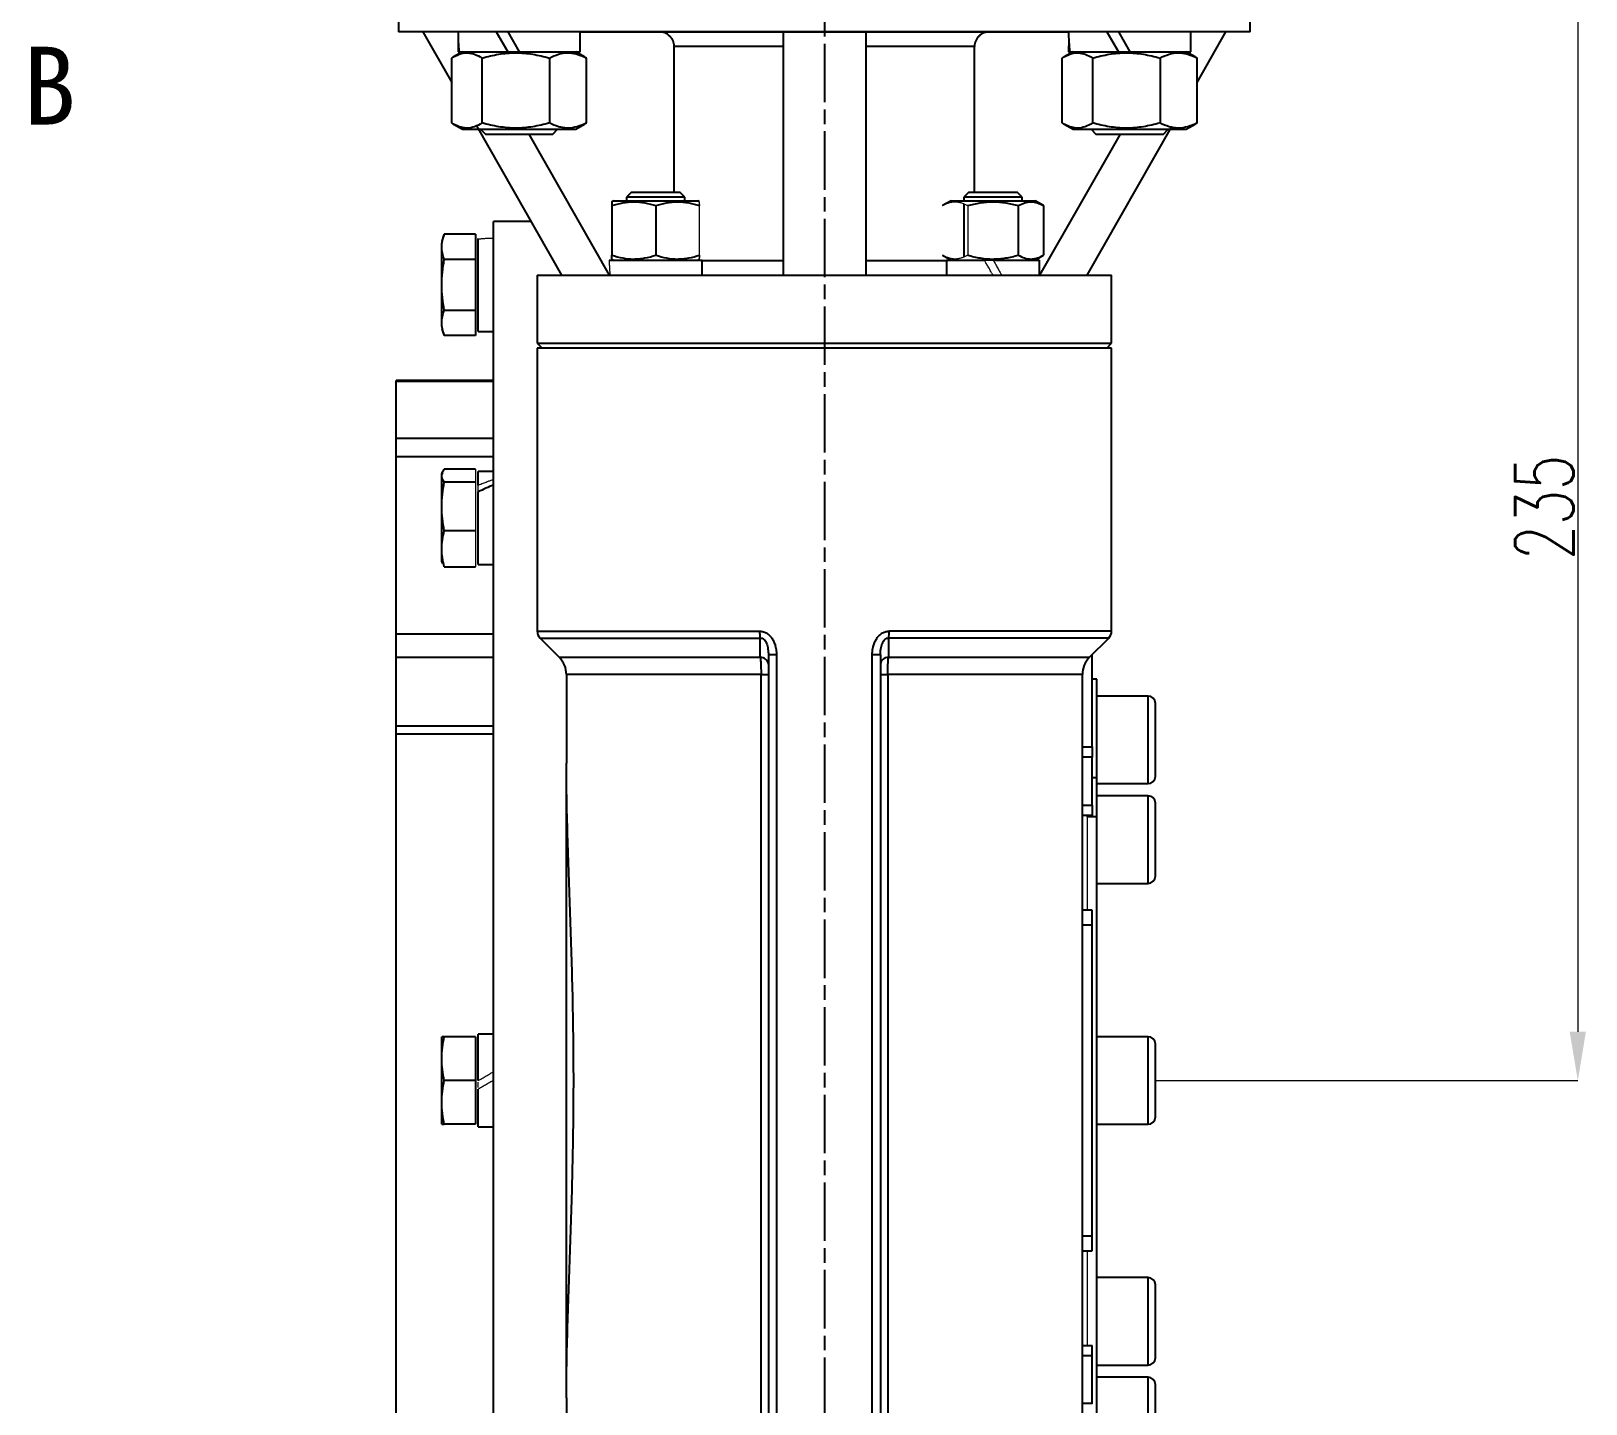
# Model space of a CAD drawing. Header units: millimetres. Extents: x 2404 to 4548, y 1024 to 2541.
# Drawn here: x 2933.1 to 3252.5, y 1779.6 to 2061.7 of the extents above; entities that cross this region are included whole.
import ezdxf

# ---------------------------------------------------------------- set-up
doc = ezdxf.new("R2010")
doc.units = ezdxf.units.MM
doc.linetypes.add('AM_ISO08W050', pattern=[18, 12, -1.5, 3, -1.5])
for name, color, linetype, lineweight in [('AM_5', 3, 'Continuous', 25), ('AM_7', 4, 'AM_ISO08W050', 25), ('文字', 7, 'Continuous', 13)]:
    doc.layers.add(name, color=color, linetype=linetype, lineweight=lineweight)
doc.styles.add('SLDTEXTSTYLE1', font='txt.shx', dxfattribs={"width": 0.7, "bigfont": 'gbcbig.shx'})
doc.styles.add('STYLE1', font='txt.shx', dxfattribs={"width": 0.8, "height": 3, "bigfont": 'hzdx.shx'})
doc.dimstyles.new('SLDDIMSTYLE12$0', dxfattribs={"dimtxt": 12, "dimasz": 10, "dimexe": 0, "dimexo": 0.0625, "dimgap": 0.875, "dimtad": 1, "dimdec": 1, "dimlfac": 1.8, "dimrnd": 1e-09, "dimzin": 12, "dimdsep": 46, "dimtxsty": 'SLDTEXTSTYLE1', "dimcen": 0.09, "dimdle": 8.16, "dimclrd": 3, "dimclre": 3, "dimadec": 0, "dimazin": 3, "dimtfac": 1, "dimtdec": 1, "dimtofl": 0, "dimtmove": 0, "dimatfit": 3, "dimfxl": 0, "dimfrac": 2, "dimtolj": 1, "dimlwd": 5, "dimlwe": 5, "dimarcsym": 0})

# ---------------------------------------------------------------- blocks, each defined once
blk = doc.blocks.new('*D56')
at = {"layer": 'AM_5', "color": 3, "lineweight": 5, "transparency": 16777216}
blk.add_line((3182.61, 2081.53), (3250.83, 2081.53), dxfattribs=at)
at = {"layer": 'AM_5', "color": 3, "linetype": 'Continuous', "lineweight": 5, "transparency": 16777216}
for p, q in [((3250.83, 2071.53), (3250.83, 1856.03)), ((3164.11, 1846.03), (3250.83, 1846.03))]:
    blk.add_line(p, q, dxfattribs=at)
at = {"layer": 'AM_5', "color": 3, "transparency": 16777216}
for points in [[(3249.16, 2071.53), (3252.49, 2071.53), (3250.83, 2081.53)], [(3249.16, 1856.03), (3252.49, 1856.03), (3250.83, 1846.03)]]:
    blk.add_solid(points, dxfattribs=at)
at = {"layer": 'Defpoints', "color": 0, "transparency": 16777216}
for p in [(3182.54, 2081.53), (3164.04, 1846.03), (3250.83, 1846.03)]:
    blk.add_point(p, dxfattribs=at)
at = {"layer": 'AM_5', "color": 0, "transparency": 16777216, "insert": (3243.95, 1963.78), "char_height": 12, "attachment_point": 5, "rotation": 90, "style": 'SLDTEXTSTYLE1'}
blk.add_mtext('\\A1;235', dxfattribs=at)

msp = doc.modelspace()

# ---------------------------------------------------------------- linework, layer by layer
at = {"color": 7, "linetype": 'Continuous', "lineweight": 25}
for p, q in [((3008.545, 2080.528), (3008.545, 2061.528)), ((3183.545, 2061.528), (3183.545, 2080.528)), ((3183.545, 2061.528), (3008.545, 2061.528)), ((3013.545, 2061.528), (3019.492, 2051.095)), ((3045.876, 2061.528), (3020.776, 2061.528)), ((3028.646, 2061.528), (3031.013, 2057.428)), ((3033.438, 2057.428), (3031.071, 2061.528)), ((3045.876, 2057.428), (3045.876, 2061.528)), ((3087.545, 2061.528), (3087.545, 2011.528)), ((3104.545, 2061.528), (3104.545, 2011.528)), ((3171.314, 2061.528), (3146.214, 2061.528)), ((3154.084, 2061.528), (3156.451, 2057.428)), ((3158.876, 2057.428), (3156.509, 2061.528)), ((3171.314, 2057.428), (3171.314, 2061.528)), ((3172.598, 2051.095), (3178.545, 2061.528)), ((3021.701, 2057.428), (3019.869, 2056.371)), ((3020.776, 2057.428), (3021.001, 2057.428)), ((3021.001, 2057.428), (3045.876, 2057.428)), ((3046.782, 2056.371), (3044.951, 2057.428)), ((3087.545, 2058.528), (3065.194, 2058.528)), ((3065.194, 2028.528), (3065.194, 2058.528)), ((3126.895, 2058.528), (3104.545, 2058.528)), ((3126.895, 2028.528), (3126.895, 2058.528)), ((3147.139, 2057.428), (3145.307, 2056.371)), ((3146.214, 2057.428), (3146.439, 2057.428)), ((3146.439, 2057.428), (3171.314, 2057.428)), ((3172.22, 2056.371), (3170.389, 2057.428)), ((3019.492, 2042.817), (3019.492, 2056.14)), ((3025.726, 2042.817), (3025.726, 2056.14)), ((3039.56, 2056.14), (3039.56, 2042.817)), ((3047.16, 2056.14), (3046.763, 2056.338)), ((3047.16, 2042.817), (3047.16, 2056.14)), ((3144.93, 2042.817), (3144.93, 2056.14)), ((3151.164, 2042.817), (3151.164, 2056.14)), ((3164.998, 2056.14), (3164.998, 2042.817)), ((3172.598, 2056.14), (3172.201, 2056.338)), ((3172.598, 2042.817), (3172.598, 2056.14)), ((3019.872, 2042.584), (3021.701, 2041.528)), ((3021.701, 2041.528), (3033.326, 2041.528)), ((3024.569, 2042.187), (3042.045, 2011.528)), ((3025.408, 2041.528), (3026.408, 2040.528)), ((3033.326, 2041.528), (3044.951, 2041.528)), ((3040.243, 2040.528), (3041.243, 2041.528)), ((3044.951, 2041.528), (3046.779, 2042.584)), ((3046.763, 2042.612), (3047.16, 2042.817)), ((3145.31, 2042.584), (3147.139, 2041.528)), ((3147.139, 2041.528), (3158.764, 2041.528)), ((3150.045, 2011.528), (3167.361, 2041.908)), ((3150.846, 2041.528), (3151.846, 2040.528)), ((3158.764, 2041.528), (3170.389, 2041.528)), ((3165.681, 2040.528), (3166.681, 2041.528)), ((3170.389, 2041.528), (3172.217, 2042.584)), ((3172.201, 2042.612), (3172.598, 2042.817)), ((3026.408, 2040.528), (3033.326, 2040.528)), ((3033.326, 2040.528), (3040.243, 2040.528)), ((3035.299, 2040.528), (3051.829, 2011.528)), ((3156.791, 2040.528), (3140.261, 2011.528)), ((3151.846, 2040.528), (3158.764, 2040.528)), ((3158.764, 2040.528), (3165.681, 2040.528)), ((3056.343, 2028.528), (3055.396, 2027.581)), ((3066.449, 2028.528), (3056.343, 2028.528)), ((3067.396, 2027.581), (3066.449, 2028.528)), ((3125.64, 2028.528), (3124.693, 2027.581)), ((3135.746, 2028.528), (3125.64, 2028.528)), ((3136.693, 2027.581), (3135.746, 2028.528)), ((3052.771, 2026.828), (3052.396, 2026.612)), ((3052.396, 2025.808), (3052.396, 2015.649)), ((3052.771, 2026.828), (3070.021, 2026.828)), ((3055.396, 2027.581), (3055.396, 2026.828)), ((3067.396, 2027.581), (3055.396, 2027.581)), ((3061.396, 2025.808), (3061.396, 2015.649)), ((3067.396, 2026.828), (3067.396, 2027.581)), ((3070.396, 2026.612), (3070.021, 2026.828)), ((3122.068, 2026.828), (3120.3, 2025.808)), ((3122.068, 2026.828), (3139.318, 2026.828)), ((3124.693, 2027.581), (3124.693, 2026.828)), ((3136.693, 2027.581), (3124.693, 2027.581)), ((3124.693, 2026.175), (3124.693, 2015.281)), ((3135.889, 2025.808), (3135.889, 2015.649)), ((3136.693, 2026.828), (3136.693, 2027.581)), ((3141.085, 2025.808), (3139.318, 2026.828)), ((3141.085, 2025.808), (3141.085, 2015.649)), ((3035.775, 2022.528), (3028.045, 2022.528)), ((3028.045, 1846.028), (3028.045, 2022.528)), ((3017.951, 2019.921), (3017.445, 2018.528)), ((3024.345, 2019.921), (3017.951, 2019.921)), ((3024.345, 2019.921), (3024.345, 2014.724)), ((3024.945, 2018.909), (3024.945, 2019.078)), ((3024.945, 1999.978), (3024.945, 2018.909)), ((3017.445, 2009.528), (3017.445, 2017.322)), ((3120.301, 2015.649), (3122.068, 2014.628)), ((3139.318, 2014.628), (3141.085, 2015.649)), ((3024.345, 2014.724), (3017.951, 2014.724)), ((3024.345, 2014.724), (3024.345, 2004.332)), ((3051.846, 2014.628), (3070.946, 2014.628)), ((3052.396, 2014.845), (3052.771, 2014.628)), ((3070.021, 2014.628), (3070.396, 2014.845)), ((3070.946, 2011.528), (3070.946, 2014.628)), ((3070.946, 2014.528), (3087.545, 2014.528)), ((3104.545, 2014.528), (3121.143, 2014.528)), ((3121.143, 2014.628), (3121.143, 2011.528)), ((3121.143, 2014.628), (3128.903, 2014.628)), ((3130.693, 2014.628), (3140.243, 2014.628)), ((3140.243, 2011.528), (3140.243, 2014.628)), ((3017.445, 2001.734), (3017.445, 2009.528)), ((3037.045, 2011.528), (3037.045, 1997.528)), ((3037.045, 2011.528), (3155.045, 2011.528)), ((3155.045, 1997.528), (3155.045, 2011.528)), ((3017.951, 2004.332), (3024.345, 2004.332)), ((3024.345, 2004.332), (3024.345, 1999.136)), ((3017.445, 2000.528), (3017.951, 1999.136)), ((3024.945, 1999.978), (3028.045, 1999.978)), ((3024.345, 1999.136), (3017.951, 1999.136)), ((3037.045, 1997.528), (3038.045, 1996.528)), ((3037.045, 1997.528), (3155.045, 1997.528)), ((3037.045, 1996.528), (3037.045, 1938.357)), ((3155.045, 1996.528), (3037.045, 1996.528)), ((3154.045, 1996.528), (3155.045, 1997.528)), ((3155.045, 1938.357), (3155.045, 1996.528)), ((3028.045, 1989.87), (3008.045, 1989.87)), ((3008.045, 1989.744), (3008.045, 1989.87)), ((3008.045, 1978.029), (3008.045, 1989.744)), ((3008.045, 1989.744), (3028.045, 1989.744)), ((3008.045, 1974.241), (3008.045, 1978.029)), ((3008.045, 1978.029), (3028.045, 1978.029)), ((3008.045, 1937.77), (3008.045, 1974.241)), ((3008.045, 1974.241), (3028.045, 1974.241)), ((3017.574, 1970.996), (3017.445, 1970.64)), ((3024.345, 1971.678), (3017.951, 1971.678)), ((3028.045, 1971.19), (3024.945, 1971.19)), ((3024.945, 1968.393), (3024.945, 1971.19)), ((3017.445, 1970.334), (3017.445, 1970.64)), ((3017.445, 1963.97), (3017.445, 1970.334)), ((3024.345, 1968.989), (3017.951, 1968.989)), ((3024.945, 1952.09), (3024.945, 1967.008)), ((3017.445, 1955.276), (3017.445, 1963.97)), ((3024.345, 1958.95), (3017.951, 1958.95)), ((3017.445, 1952.64), (3017.445, 1955.276)), ((3017.445, 1952.64), (3017.574, 1952.284)), ((3024.945, 1952.09), (3028.045, 1952.09)), ((3017.951, 1951.602), (3024.345, 1951.602)), ((3008.045, 1932.929), (3008.045, 1937.77)), ((3028.045, 1937.77), (3008.045, 1937.77)), ((3037.045, 1938.357), (3082.732, 1938.357)), ((3037.63, 1936.942), (3041.58, 1932.993)), ((3037.63, 1936.942), (3082.864, 1936.942)), ((3154.459, 1936.942), (3109.226, 1936.942)), ((3155.045, 1938.357), (3109.358, 1938.357)), ((3150.509, 1932.993), (3154.459, 1936.942)), ((3008.045, 1918.847), (3008.045, 1932.929)), ((3028.045, 1932.929), (3008.045, 1932.929)), ((3041.58, 1932.993), (3082.886, 1932.993)), ((3084.545, 1933.501), (3084.545, 1758.555)), ((3086.211, 1933.501), (3084.545, 1933.501)), ((3086.211, 1933.501), (3086.211, 1758.555)), ((3105.878, 1758.555), (3105.878, 1933.501)), ((3107.545, 1933.501), (3105.878, 1933.501)), ((3107.545, 1933.501), (3107.545, 1758.555)), ((3109.203, 1932.993), (3150.509, 1932.993)), ((3151.045, 1914.618), (3151.045, 1933.528)), ((3043.045, 1929.457), (3043.045, 1911.268)), ((3083.036, 1929.457), (3043.045, 1929.457)), ((3083.036, 1929.457), (3084.545, 1929.457)), ((3083.036, 1762.599), (3083.036, 1929.457)), ((3107.545, 1929.457), (3109.054, 1929.457)), ((3109.054, 1929.457), (3109.054, 1762.599)), ((3149.045, 1929.457), (3109.054, 1929.457)), ((3149.045, 1762.599), (3149.045, 1929.457)), ((3152.045, 1928.528), (3151.045, 1928.528)), ((3152.045, 1908.254), (3152.045, 1928.528)), ((3162.545, 1925.028), (3152.045, 1925.028)), ((3162.545, 1907.028), (3162.545, 1925.028)), ((3028.045, 1918.847), (3008.045, 1918.847)), ((3008.045, 1917.272), (3008.045, 1918.847)), ((3008.045, 1917.272), (3028.045, 1917.272)), ((3008.045, 1774.784), (3008.045, 1917.272)), ((3149.045, 1914.618), (3151.045, 1914.618)), ((3151.045, 1914.618), (3151.045, 1912.496)), ((3043.045, 1846.028), (3043.045, 1911.268)), ((3043.045, 1780.788), (3043.045, 1911.268)), ((3151.045, 1912.496), (3149.045, 1912.496)), ((3151.045, 1902.597), (3151.045, 1912.496)), ((3152.045, 1908.254), (3151.045, 1908.254)), ((3152.045, 1900.197), (3152.045, 1908.254)), ((3152.045, 1907.028), (3162.545, 1907.028)), ((3162.545, 1904.526), (3152.045, 1904.526)), ((3162.545, 1886.526), (3162.545, 1904.526)), ((3149.045, 1902.597), (3151.045, 1902.597)), ((3151.045, 1902.597), (3151.045, 1900.475)), ((3151.045, 1900.475), (3149.045, 1900.475)), ((3152.045, 1900.197), (3150.045, 1900.197)), ((3152.045, 1763.528), (3152.045, 1900.197)), ((3152.045, 1886.526), (3162.545, 1886.526)), ((3151.045, 1881.028), (3149.045, 1881.028)), ((3151.045, 1878.028), (3151.045, 1881.028)), ((3149.045, 1878.028), (3151.045, 1878.028)), ((3151.045, 1814.028), (3151.045, 1878.028)), ((3017.445, 1850.528), (3017.445, 1855.028)), ((3024.345, 1855.028), (3017.951, 1855.028)), ((3024.345, 1855.028), (3024.345, 1846.028)), ((3028.045, 1855.578), (3024.945, 1855.578)), ((3024.945, 1846.028), (3024.945, 1855.578)), ((3162.545, 1855.028), (3152.045, 1855.028)), ((3162.545, 1837.028), (3162.545, 1855.028)), ((3017.445, 1841.528), (3017.445, 1850.528)), ((3024.345, 1846.028), (3017.951, 1846.028)), ((3024.345, 1846.028), (3024.345, 1837.028)), ((3024.945, 1836.478), (3024.945, 1844.238)), ((3028.045, 1669.528), (3028.045, 1846.028)), ((3043.045, 1780.788), (3043.045, 1846.028)), ((3017.445, 1837.028), (3017.445, 1841.528)), ((3024.345, 1837.028), (3017.951, 1837.028)), ((3152.045, 1837.028), (3162.545, 1837.028)), ((3024.945, 1836.478), (3028.045, 1836.478)), ((3151.045, 1814.028), (3149.045, 1814.028)), ((3151.045, 1811.028), (3151.045, 1814.028)), ((3149.045, 1811.028), (3151.045, 1811.028)), ((3162.545, 1805.531), (3152.045, 1805.531)), ((3162.545, 1787.531), (3162.545, 1805.531)), ((3149.045, 1791.581), (3151.045, 1791.581)), ((3151.045, 1789.46), (3149.045, 1789.46)), ((3151.045, 1789.46), (3151.045, 1791.581)), ((3151.045, 1779.646), (3151.045, 1789.46)), ((3152.045, 1787.531), (3162.545, 1787.531)), ((3162.545, 1785.028), (3152.045, 1785.028)), ((3162.545, 1767.028), (3162.545, 1785.028)), ((3043.045, 1780.788), (3043.045, 1762.599)), ((3151.045, 1779.646), (3149.045, 1779.646)), ((3151.045, 1779.56), (3151.045, 1779.646))]:
    msp.add_line(p, q, dxfattribs=at)
at = {"linetype": 'ByBlock'}
msp.add_line((3045.876, 2061.528), (3146.214, 2061.528), dxfattribs=at)
at = {"color": 144, "linetype": 'Continuous', "lineweight": 18}
for p, q in [((3070.396, 2026.046), (3070.396, 2025.808)), ((3070.396, 2015.649), (3070.396, 2025.808)), ((3125.497, 2025.808), (3125.497, 2015.649)), ((3128.903, 2014.628), (3130.687, 2014.628)), ((3024.345, 1971.678), (3024.345, 1968.989)), ((3024.345, 1968.989), (3024.345, 1958.95)), ((3024.945, 1967.008), (3024.945, 1968.393)), ((3024.345, 1958.95), (3024.345, 1951.602)), ((3150.045, 1900.197), (3150.045, 1900.475)), ((3150.045, 1900.197), (3150.045, 1881.028)), ((3150.045, 1811.028), (3150.045, 1791.581))]:
    msp.add_line(p, q, dxfattribs=at)
at = {"color": 7, "linetype": 'Continuous', "lineweight": 25}
for centre, radius, start, end in [((3039.045, 1938.357), 2, 180, 225), ((3089.486, 1938.275), 6.754, 179.30422, 191.37509), ((3102.604, 1938.275), 6.754, 348.62491, 0.69578), ((3153.045, 1938.357), 2, 315, 0), ((3038.045, 1929.457), 5, 0, 45), ((3082.889, 1931.317), 1.676, 8.98036, 90.10508), ((3109.2, 1931.317), 1.676, 89.89492, 171.01964), ((3154.045, 1929.457), 5, 135, 180), ((3162.545, 1923.528), 1.5, 0, 90), ((3162.545, 1908.528), 1.5, 270, 0), ((3162.545, 1903.026), 1.5, 0, 90), ((3162.545, 1888.026), 1.5, 270, 0), ((3162.545, 1853.528), 1.5, 0, 90), ((3162.545, 1838.528), 1.5, 270, 0), ((3162.545, 1804.031), 1.5, 0, 90), ((3162.545, 1789.031), 1.5, 270, 0), ((3162.545, 1783.528), 1.5, 0, 90)]:
    msp.add_arc(centre, radius, start, end, dxfattribs=at)
for centre, major_axis, ratio, start_param, end_param in [((3033.326, 2061.528), (0, -21.737), 0.5773503, 4.712389, 4.9021421), ((3158.764, 2061.528), (0, -21.737), 0.5773503, 4.712389, 4.9021421), ((3033.326, 2057.428), (0, -21.737), 0.5773503, 4.6179404, 4.712389), ((3158.764, 2057.428), (0, -21.737), 0.5773503, 4.6179404, 4.712389), ((3028.045, 1961.64), (16.327, 7.747), 0.3419987, 1.409921, 1.598448)]:
    msp.add_ellipse(centre, major_axis=major_axis, ratio=ratio, start_param=start_param, end_param=end_param, dxfattribs=at)
for points, knots in [([(3065.194, 2058.528), (3065.194, 2058.73), (3065.173, 2058.928), (3065.092, 2059.316), (3065.03, 2059.51), (3064.871, 2059.875), (3064.773, 2060.048), (3064.543, 2060.375), (3064.411, 2060.528), (3063.979, 2060.939), (3063.634, 2061.159), (3063.08, 2061.378), (3062.886, 2061.434), (3062.493, 2061.509), (3062.294, 2061.528), (3062.092, 2061.528)], [0, 0, 0, 0, 0.125, 0.125, 0.25, 0.25, 0.375, 0.375, 0.5, 0.5, 0.75, 0.75, 0.875, 0.875, 1, 1, 1, 1]), ([(3129.997, 2061.528), (3129.795, 2061.528), (3129.597, 2061.509), (3129.207, 2061.435), (3129.013, 2061.379), (3128.641, 2061.232), (3128.464, 2061.142), (3128.128, 2060.929), (3127.968, 2060.804), (3127.679, 2060.53), (3127.549, 2060.38), (3127.319, 2060.053), (3127.22, 2059.877), (3126.981, 2059.331), (3126.895, 2058.931), (3126.895, 2058.528)], [0, 0, 0, 0, 0.125, 0.125, 0.25, 0.25, 0.375, 0.375, 0.5, 0.5, 0.625, 0.625, 0.75, 0.75, 1, 1, 1, 1]), ([(3019.492, 2056.14), (3020.001, 2056.466), (3020.513, 2056.736), (3021.55, 2057.108), (3022.073, 2057.211), (3022.868, 2057.212), (3023.134, 2057.187), (3023.661, 2057.089), (3023.923, 2057.017), (3024.703, 2056.737), (3025.217, 2056.467), (3025.726, 2056.14)], [0, 0, 0, 0, 0.25, 0.25, 0.5, 0.5, 0.625, 0.625, 0.75, 0.75, 1, 1, 1, 1]), ([(3025.726, 2056.14), (3026.856, 2056.466), (3027.993, 2056.736), (3030.292, 2057.108), (3031.454, 2057.211), (3033.218, 2057.212), (3033.809, 2057.187), (3034.978, 2057.089), (3035.558, 2057.017), (3037.289, 2056.737), (3038.429, 2056.467), (3039.56, 2056.14)], [0, 0, 0, 0, 0.25, 0.25, 0.5, 0.5, 0.625, 0.625, 0.75, 0.75, 1, 1, 1, 1]), ([(3039.56, 2056.14), (3040.181, 2056.466), (3040.806, 2056.736), (3042.069, 2057.108), (3042.707, 2057.211), (3043.676, 2057.212), (3044, 2057.187), (3044.642, 2057.089), (3044.961, 2057.017), (3045.912, 2056.737), (3046.538, 2056.467), (3047.16, 2056.14)], [0, 0, 0, 0, 0.25, 0.25, 0.5, 0.5, 0.625, 0.625, 0.75, 0.75, 1, 1, 1, 1]), ([(3144.93, 2056.14), (3145.439, 2056.466), (3145.951, 2056.736), (3146.987, 2057.108), (3147.511, 2057.211), (3148.306, 2057.212), (3148.572, 2057.187), (3149.099, 2057.089), (3149.361, 2057.017), (3150.141, 2056.737), (3150.655, 2056.467), (3151.164, 2056.14)], [0, 0, 0, 0, 0.25, 0.25, 0.5, 0.5, 0.625, 0.625, 0.75, 0.75, 1, 1, 1, 1]), ([(3151.164, 2056.14), (3152.294, 2056.466), (3153.431, 2056.736), (3155.73, 2057.108), (3156.892, 2057.211), (3158.656, 2057.212), (3159.247, 2057.187), (3160.416, 2057.089), (3160.996, 2057.017), (3162.727, 2056.737), (3163.867, 2056.467), (3164.998, 2056.14)], [0, 0, 0, 0, 0.25, 0.25, 0.5, 0.5, 0.625, 0.625, 0.75, 0.75, 1, 1, 1, 1]), ([(3164.998, 2056.14), (3165.619, 2056.466), (3166.244, 2056.736), (3167.507, 2057.108), (3168.145, 2057.211), (3169.114, 2057.212), (3169.438, 2057.187), (3170.08, 2057.089), (3170.399, 2057.017), (3171.35, 2056.737), (3171.976, 2056.467), (3172.598, 2056.14)], [0, 0, 0, 0, 0.25, 0.25, 0.5, 0.5, 0.625, 0.625, 0.75, 0.75, 1, 1, 1, 1]), ([(3025.726, 2042.817), (3025.217, 2042.49), (3024.705, 2042.221), (3023.669, 2041.848), (3023.145, 2041.745), (3022.35, 2041.744), (3022.084, 2041.769), (3021.557, 2041.867), (3021.295, 2041.94), (3020.515, 2042.22), (3020.001, 2042.49), (3019.492, 2042.817)], [0, 0, 0, 0, 0.25, 0.25, 0.5, 0.5, 0.625, 0.625, 0.75, 0.75, 1, 1, 1, 1]), ([(3039.56, 2042.817), (3038.431, 2042.49), (3037.293, 2042.221), (3034.994, 2041.848), (3033.833, 2041.745), (3032.068, 2041.744), (3031.478, 2041.769), (3030.309, 2041.867), (3029.728, 2041.94), (3027.997, 2042.22), (3026.857, 2042.49), (3025.726, 2042.817)], [0, 0, 0, 0, 0.25, 0.25, 0.5, 0.5, 0.625, 0.625, 0.75, 0.75, 1, 1, 1, 1]), ([(3047.16, 2042.817), (3046.539, 2042.49), (3045.914, 2042.221), (3044.651, 2041.848), (3044.013, 2041.745), (3043.044, 2041.744), (3042.72, 2041.769), (3042.078, 2041.867), (3041.759, 2041.94), (3040.808, 2042.22), (3040.182, 2042.49), (3039.56, 2042.817)], [0, 0, 0, 0, 0.25, 0.25, 0.5, 0.5, 0.625, 0.625, 0.75, 0.75, 1, 1, 1, 1]), ([(3151.164, 2042.817), (3150.655, 2042.49), (3150.143, 2042.221), (3149.106, 2041.848), (3148.583, 2041.745), (3147.788, 2041.744), (3147.522, 2041.769), (3146.995, 2041.867), (3146.733, 2041.94), (3145.953, 2042.22), (3145.439, 2042.49), (3144.93, 2042.817)], [0, 0, 0, 0, 0.25, 0.25, 0.5, 0.5, 0.625, 0.625, 0.75, 0.75, 1, 1, 1, 1]), ([(3164.998, 2042.817), (3163.869, 2042.49), (3162.731, 2042.221), (3160.432, 2041.848), (3159.271, 2041.745), (3157.506, 2041.744), (3156.916, 2041.769), (3155.747, 2041.867), (3155.166, 2041.94), (3153.435, 2042.22), (3152.295, 2042.49), (3151.164, 2042.817)], [0, 0, 0, 0, 0.25, 0.25, 0.5, 0.5, 0.625, 0.625, 0.75, 0.75, 1, 1, 1, 1]), ([(3172.598, 2042.817), (3171.977, 2042.49), (3171.352, 2042.221), (3170.089, 2041.848), (3169.451, 2041.745), (3168.482, 2041.744), (3168.158, 2041.769), (3167.516, 2041.867), (3167.197, 2041.94), (3166.246, 2042.22), (3165.619, 2042.49), (3164.998, 2042.817)], [0, 0, 0, 0, 0.25, 0.25, 0.5, 0.5, 0.625, 0.625, 0.75, 0.75, 1, 1, 1, 1]), ([(3052.396, 2026.583), (3052.396, 2026.592), (3052.396, 2026.663), (3052.396, 2026.404), (3052.396, 2026.008), (3052.396, 2025.808)], [0, 0, 0, 0, 0.0694623, 0.5304681, 1, 1, 1, 1]), ([(3052.396, 2025.808), (3053.131, 2026.053), (3053.871, 2026.255), (3055.367, 2026.534), (3056.123, 2026.611), (3057.27, 2026.612), (3057.655, 2026.593), (3058.415, 2026.52), (3058.793, 2026.466), (3059.919, 2026.255), (3060.661, 2026.053), (3061.396, 2025.808)], [0, 0, 0, 0, 0.25, 0.25, 0.5, 0.5, 0.625, 0.625, 0.75, 0.75, 1, 1, 1, 1]), ([(3061.396, 2025.808), (3062.131, 2026.053), (3062.871, 2026.255), (3064.367, 2026.534), (3065.123, 2026.611), (3066.27, 2026.612), (3066.655, 2026.593), (3067.415, 2026.52), (3067.793, 2026.466), (3068.919, 2026.255), (3069.661, 2026.053), (3070.396, 2025.808)], [0, 0, 0, 0, 0.25, 0.25, 0.5, 0.5, 0.625, 0.625, 0.75, 0.75, 1, 1, 1, 1]), ([(3125.497, 2025.808), (3126.345, 2026.053), (3127.2, 2026.255), (3128.927, 2026.534), (3129.799, 2026.611), (3131.125, 2026.612), (3131.569, 2026.593), (3132.447, 2026.52), (3132.883, 2026.466), (3134.183, 2026.255), (3135.04, 2026.053), (3135.889, 2025.808)], [0, 0, 0, 0, 0.25, 0.25, 0.5, 0.5, 0.625, 0.625, 0.75, 0.75, 1, 1, 1, 1]), ([(3135.889, 2025.808), (3136.313, 2026.053), (3136.741, 2026.255), (3137.604, 2026.534), (3138.04, 2026.611), (3138.703, 2026.612), (3138.925, 2026.593), (3139.364, 2026.52), (3139.582, 2026.466), (3140.232, 2026.255), (3140.66, 2026.053), (3141.085, 2025.808)], [0, 0, 0, 0, 0.25, 0.25, 0.5, 0.5, 0.625, 0.625, 0.75, 0.75, 1, 1, 1, 1]), ([(3017.445, 2017.322), (3017.445, 2017.76), (3017.492, 2018.194), (3017.667, 2019.06), (3017.795, 2019.491), (3017.951, 2019.921)], [0, 0, 0, 0, 0.5, 0.5, 1, 1, 1, 1]), ([(3017.951, 2014.724), (3017.795, 2015.154), (3017.667, 2015.585), (3017.492, 2016.45), (3017.445, 2016.885), (3017.445, 2017.322)], [0, 0, 0, 0, 0.5, 0.5, 1, 1, 1, 1]), ([(3052.396, 2014.873), (3052.396, 2014.864), (3052.396, 2014.793), (3052.396, 2015.052), (3052.396, 2015.449), (3052.396, 2015.649)], [0, 0, 0, 0, 0.0694622, 0.530468, 1, 1, 1, 1]), ([(3052.396, 2015.649), (3053.131, 2015.404), (3053.871, 2015.202), (3055.367, 2014.922), (3056.123, 2014.845), (3057.27, 2014.844), (3057.655, 2014.863), (3058.415, 2014.937), (3058.793, 2014.991), (3059.919, 2015.201), (3060.661, 2015.403), (3061.396, 2015.649)], [0, 0, 0, 0, 0.25, 0.25, 0.5, 0.5, 0.625, 0.625, 0.75, 0.75, 1, 1, 1, 1]), ([(3061.396, 2015.649), (3062.131, 2015.404), (3062.871, 2015.202), (3064.367, 2014.922), (3065.123, 2014.845), (3066.27, 2014.844), (3066.655, 2014.863), (3067.415, 2014.937), (3067.793, 2014.991), (3068.919, 2015.201), (3069.661, 2015.403), (3070.396, 2015.649)], [0, 0, 0, 0, 0.25, 0.25, 0.5, 0.5, 0.625, 0.625, 0.75, 0.75, 1, 1, 1, 1]), ([(3125.497, 2015.649), (3126.345, 2015.404), (3127.2, 2015.202), (3128.927, 2014.922), (3129.799, 2014.845), (3131.125, 2014.844), (3131.569, 2014.863), (3132.447, 2014.937), (3132.883, 2014.991), (3134.183, 2015.201), (3135.04, 2015.403), (3135.889, 2015.649)], [0, 0, 0, 0, 0.25, 0.25, 0.5, 0.5, 0.625, 0.625, 0.75, 0.75, 1, 1, 1, 1]), ([(3135.889, 2015.649), (3136.313, 2015.404), (3136.741, 2015.202), (3137.604, 2014.922), (3138.04, 2014.845), (3138.703, 2014.844), (3138.925, 2014.863), (3139.364, 2014.937), (3139.582, 2014.991), (3140.232, 2015.201), (3140.66, 2015.403), (3141.085, 2015.649)], [0, 0, 0, 0, 0.25, 0.25, 0.5, 0.5, 0.625, 0.625, 0.75, 0.75, 1, 1, 1, 1]), ([(3017.445, 2009.528), (3017.445, 2010.402), (3017.492, 2011.272), (3017.667, 2013.004), (3017.795, 2013.865), (3017.951, 2014.724)], [0, 0, 0, 0, 0.5, 0.5, 1, 1, 1, 1]), ([(3017.951, 2004.332), (3017.795, 2005.191), (3017.667, 2006.053), (3017.492, 2007.784), (3017.445, 2008.654), (3017.445, 2009.528)], [0, 0, 0, 0, 0.5, 0.5, 1, 1, 1, 1]), ([(3017.445, 2001.734), (3017.445, 2002.171), (3017.492, 2002.606), (3017.667, 2003.472), (3017.795, 2003.903), (3017.951, 2004.332)], [0, 0, 0, 0, 0.5, 0.5, 1, 1, 1, 1]), ([(3017.951, 1999.136), (3017.795, 1999.565), (3017.667, 1999.996), (3017.492, 2000.862), (3017.445, 2001.297), (3017.445, 2001.734)], [0, 0, 0, 0, 0.5, 0.5, 1, 1, 1, 1]), ([(3017.445, 1970.334), (3017.445, 1970.56), (3017.492, 1970.785), (3017.667, 1971.233), (3017.795, 1971.456), (3017.951, 1971.678)], [0, 0, 0, 0, 0.5, 0.5, 1, 1, 1, 1]), ([(3017.951, 1968.989), (3017.795, 1969.211), (3017.667, 1969.434), (3017.492, 1969.882), (3017.445, 1970.107), (3017.445, 1970.334)], [0, 0, 0, 0, 0.5, 0.5, 1, 1, 1, 1]), ([(3017.445, 1963.97), (3017.445, 1964.814), (3017.492, 1965.654), (3017.667, 1967.326), (3017.795, 1968.159), (3017.951, 1968.989)], [0, 0, 0, 0, 0.5, 0.5, 1, 1, 1, 1]), ([(3017.951, 1958.95), (3017.795, 1959.78), (3017.667, 1960.613), (3017.492, 1962.285), (3017.445, 1963.125), (3017.445, 1963.97)], [0, 0, 0, 0, 0.5, 0.5, 1, 1, 1, 1]), ([(3017.445, 1955.276), (3017.445, 1955.894), (3017.492, 1956.509), (3017.667, 1957.734), (3017.795, 1958.343), (3017.951, 1958.95)], [0, 0, 0, 0, 0.5, 0.5, 1, 1, 1, 1]), ([(3017.951, 1951.602), (3017.795, 1952.209), (3017.667, 1952.819), (3017.492, 1954.043), (3017.445, 1954.658), (3017.445, 1955.276)], [0, 0, 0, 0, 0.5, 0.5, 1, 1, 1, 1]), ([(3082.732, 1938.357), (3082.786, 1938.356), (3082.895, 1938.354), (3083.058, 1938.339), (3083.219, 1938.315), (3083.378, 1938.282), (3083.614, 1938.217), (3083.92, 1938.098), (3084.278, 1937.896), (3084.609, 1937.646), (3085.006, 1937.262), (3085.415, 1936.706), (3085.784, 1935.96), (3086.006, 1935.256), (3086.133, 1934.617), (3086.199, 1934.064), (3086.207, 1933.69), (3086.211, 1933.501)], [0, 0, 0, 0, 0.0252348, 0.0502844, 0.0752329, 0.1001656, 0.1251677, 0.1873314, 0.2505247, 0.3122642, 0.3758795, 0.5008118, 0.6220811, 0.7499879, 0.8318051, 0.9149597, 1, 1, 1, 1]), ([(3082.864, 1936.942), (3082.999, 1936.958), (3083.132, 1936.942), (3083.389, 1936.846), (3083.511, 1936.766), (3083.734, 1936.559), (3083.836, 1936.429), (3084.015, 1936.142), (3084.094, 1935.981), (3084.299, 1935.469), (3084.393, 1935.095), (3084.517, 1934.307), (3084.545, 1933.907), (3084.545, 1933.501)], [0, 0, 0, 0, 0.125, 0.125, 0.25, 0.25, 0.375, 0.375, 0.5, 0.5, 0.75, 0.75, 1, 1, 1, 1]), ([(3082.886, 1932.993), (3082.882, 1933.639), (3082.875, 1934.955), (3082.867, 1936.272), (3082.864, 1936.942)], [0, 0, 0, 0, 0.49136865, 1, 1, 1, 1]), ([(3105.878, 1933.501), (3105.879, 1933.596), (3105.881, 1933.785), (3105.898, 1934.065), (3105.924, 1934.342), (3105.961, 1934.615), (3106.009, 1934.884), (3106.11, 1935.339), (3106.304, 1935.956), (3106.673, 1936.704), (3107.082, 1937.261), (3107.479, 1937.645), (3107.81, 1937.895), (3108.167, 1938.097), (3108.508, 1938.23), (3108.815, 1938.307), (3109.085, 1938.349), (3109.267, 1938.354), (3109.358, 1938.357)], [0, 0, 0, 0, 0.0426449, 0.0847598, 0.1264096, 0.1676609, 0.2085827, 0.2492454, 0.3773817, 0.4988975, 0.6240178, 0.6875956, 0.7493136, 0.8124478, 0.8745662, 0.9162784, 0.9579574, 1, 1, 1, 1]), ([(3107.545, 1933.501), (3107.545, 1933.911), (3107.573, 1934.312), (3107.666, 1934.899), (3107.706, 1935.093), (3107.803, 1935.465), (3107.86, 1935.643), (3107.997, 1935.983), (3108.076, 1936.144), (3108.255, 1936.431), (3108.357, 1936.56), (3108.58, 1936.767), (3108.701, 1936.846), (3108.959, 1936.942), (3109.091, 1936.958), (3109.226, 1936.942)], [0, 0, 0, 0, 0.25, 0.25, 0.375, 0.375, 0.5, 0.5, 0.625, 0.625, 0.75, 0.75, 0.875, 0.875, 1, 1, 1, 1]), ([(3109.226, 1936.942), (3109.222, 1936.272), (3109.215, 1934.955), (3109.207, 1933.639), (3109.203, 1932.993)], [0, 0, 0, 0, 0.5086313, 1, 1, 1, 1]), ([(3082.886, 1932.993), (3082.909, 1932.762), (3082.931, 1932.507), (3082.967, 1931.965), (3082.983, 1931.679), (3083.009, 1931.075), (3083.019, 1930.756), (3083.032, 1930.115), (3083.036, 1929.789), (3083.036, 1929.457)], [0, 0, 0, 0, 0.25, 0.25, 0.5, 0.5, 0.75, 0.75, 1, 1, 1, 1]), ([(3109.054, 1929.457), (3109.054, 1929.788), (3109.057, 1930.121), (3109.071, 1930.764), (3109.08, 1931.076), (3109.1, 1931.53), (3109.107, 1931.679), (3109.123, 1931.968), (3109.132, 1932.107), (3109.159, 1932.511), (3109.18, 1932.762), (3109.203, 1932.993)], [0, 0, 0, 0, 0.25, 0.25, 0.5, 0.5, 0.625, 0.625, 0.75, 0.75, 1, 1, 1, 1]), ([(3164.045, 1916.028), (3164.045, 1918.017), (3164.045, 1919.925), (3164.045, 1922.738), (3164.045, 1923.528), (3164.045, 1923.528)], [0, 0, 0, 0, 0.5, 0.5, 1, 1, 1, 1]), ([(3164.045, 1908.528), (3164.045, 1908.528), (3164.045, 1909.318), (3164.045, 1912.131), (3164.045, 1914.039), (3164.045, 1916.028)], [0, 0, 0, 0, 0.5, 0.5, 1, 1, 1, 1]), ([(3043.045, 1780.788), (3043.045, 1786.006), (3043.164, 1791.282), (3043.485, 1801.948), (3043.687, 1807.339), (3044.062, 1818.239), (3044.234, 1823.748), (3044.414, 1832.103), (3044.461, 1834.908), (3044.524, 1840.491), (3044.54, 1843.276), (3044.54, 1851.612), (3044.474, 1857.144), (3044.238, 1868.156), (3044.067, 1873.637), (3043.787, 1881.822), (3043.69, 1884.544), (3043.5, 1889.975), (3043.408, 1892.689), (3043.164, 1900.757), (3043.045, 1906.054), (3043.045, 1911.268)], [0, 0, 0, 0, 0.125, 0.125, 0.25, 0.25, 0.375, 0.375, 0.4375, 0.4375, 0.5, 0.5, 0.625, 0.625, 0.75, 0.75, 0.8125, 0.8125, 0.875, 0.875, 1, 1, 1, 1]), ([(3164.045, 1890.222), (3164.045, 1891.271), (3164.045, 1892.608), (3164.045, 1895.517), (3164.045, 1897.025), (3164.045, 1899.766), (3164.045, 1900.938), (3164.045, 1902.586), (3164.045, 1903.026), (3164.045, 1903.026)], [0, 0, 0, 0, 0.25, 0.25, 0.5, 0.5, 0.75, 0.75, 1, 1, 1, 1]), ([(3017.445, 1850.528), (3017.445, 1851.285), (3017.492, 1852.039), (3017.667, 1853.538), (3017.795, 1854.284), (3017.951, 1855.028)], [0, 0, 0, 0, 0.5, 0.5, 1, 1, 1, 1]), ([(3017.951, 1855.028), (3017.795, 1855.028), (3017.667, 1855.028), (3017.492, 1855.028), (3017.445, 1855.028), (3017.445, 1855.028)], [0, 0, 0, 0, 0.5, 0.5, 1, 1, 1, 1]), ([(3164.045, 1838.528), (3164.045, 1838.528), (3164.045, 1839.318), (3164.045, 1842.131), (3164.045, 1844.039), (3164.045, 1848.017), (3164.045, 1849.925), (3164.045, 1852.738), (3164.045, 1853.528), (3164.045, 1853.528)], [0, 0, 0, 0, 0.25, 0.25, 0.5, 0.5, 0.75, 0.75, 1, 1, 1, 1]), ([(3017.951, 1846.028), (3017.795, 1846.772), (3017.667, 1847.519), (3017.492, 1849.018), (3017.445, 1849.771), (3017.445, 1850.528)], [0, 0, 0, 0, 0.5, 0.5, 1, 1, 1, 1]), ([(3017.445, 1841.528), (3017.445, 1842.285), (3017.492, 1843.039), (3017.667, 1844.538), (3017.795, 1845.284), (3017.951, 1846.028)], [0, 0, 0, 0, 0.5, 0.5, 1, 1, 1, 1]), ([(3017.951, 1837.028), (3017.795, 1837.772), (3017.667, 1838.519), (3017.492, 1840.018), (3017.445, 1840.771), (3017.445, 1841.528)], [0, 0, 0, 0, 0.5, 0.5, 1, 1, 1, 1]), ([(3017.445, 1837.028), (3017.445, 1837.028), (3017.492, 1837.028), (3017.667, 1837.028), (3017.795, 1837.028), (3017.951, 1837.028)], [0, 0, 0, 0, 0.5, 0.5, 1, 1, 1, 1]), ([(3164.045, 1789.031), (3164.045, 1789.031), (3164.045, 1789.471), (3164.045, 1791.119), (3164.045, 1792.29), (3164.045, 1795.031), (3164.045, 1796.539), (3164.045, 1799.449), (3164.045, 1800.785), (3164.045, 1801.834)], [0, 0, 0, 0, 0.25, 0.25, 0.5, 0.5, 0.75, 0.75, 1, 1, 1, 1]), ([(3164.045, 1776.028), (3164.045, 1778.017), (3164.045, 1779.925), (3164.045, 1782.738), (3164.045, 1783.528), (3164.045, 1783.528)], [0, 0, 0, 0, 0.5, 0.5, 1, 1, 1, 1])]:
    msp.add_open_spline(points, degree=3, knots=knots, dxfattribs=at)
at = {"color": 144, "linetype": 'Continuous', "lineweight": 18}
for points, knots in [([(3070.396, 2025.808), (3070.396, 2026.035), (3070.396, 2026.488), (3070.396, 2026.571), (3070.396, 2026.612)], [0, 0, 0, 0, 0.5018237, 1, 1, 1, 1]), ([(3120.301, 2025.808), (3120.388, 2025.857), (3120.561, 2025.955), (3120.821, 2026.087), (3121.077, 2026.204), (3121.331, 2026.308), (3121.608, 2026.405), (3121.909, 2026.492), (3122.345, 2026.583), (3122.895, 2026.631), (3123.445, 2026.584), (3123.884, 2026.493), (3124.243, 2026.39), (3124.636, 2026.244), (3125.065, 2026.048), (3125.351, 2025.889), (3125.497, 2025.808)], [0, 0, 0, 0, 0.051743, 0.10240461, 0.15215362, 0.2011789, 0.24968905, 0.31219261, 0.37408892, 0.49906452, 0.62472379, 0.68687792, 0.74970627, 0.83101994, 0.91415727, 1, 1, 1, 1]), ([(3028.045, 2019.078), (3027.877, 2019.077), (3027.553, 2019.076), (3027.083, 2019.063), (3026.646, 2019.045), (3026.242, 2019.022), (3025.871, 2018.996), (3025.533, 2018.968), (3025.228, 2018.939), (3025.035, 2018.919), (3024.945, 2018.909)], [0, 0, 0, 0, 0.1620197, 0.3134623, 0.4543277, 0.5846161, 0.7043274, 0.8134617, 0.9120192, 1, 1, 1, 1]), ([(3070.396, 2015.649), (3070.396, 2015.599), (3070.396, 2015.502), (3070.396, 2015.371), (3070.396, 2015.253), (3070.396, 2015.149), (3070.396, 2015.092), (3070.396, 2015.063)], [0, 0, 0, 0, 0.2072099, 0.4101041, 0.6093537, 0.8057093, 1, 1, 1, 1]), ([(3070.396, 2014.845), (3070.396, 2014.886), (3070.396, 2014.968), (3070.396, 2015.421), (3070.396, 2015.649)], [0, 0, 0, 0, 0.4981763, 1, 1, 1, 1]), ([(3125.497, 2015.649), (3125.409, 2015.599), (3125.236, 2015.501), (3124.977, 2015.37), (3124.721, 2015.252), (3124.467, 2015.149), (3124.189, 2015.051), (3123.888, 2014.965), (3123.452, 2014.874), (3122.902, 2014.826), (3122.352, 2014.872), (3121.914, 2014.963), (3121.555, 2015.066), (3121.162, 2015.212), (3120.732, 2015.408), (3120.446, 2015.568), (3120.301, 2015.649)], [0, 0, 0, 0, 0.051743, 0.10240461, 0.15215362, 0.2011789, 0.24968905, 0.31219261, 0.37408892, 0.49906452, 0.62472379, 0.68687792, 0.74970627, 0.83101994, 0.91415727, 1, 1, 1, 1]), ([(3051.846, 2014.628), (3051.847, 2014.461), (3051.849, 2014.136), (3051.861, 2013.666), (3051.88, 2013.229), (3051.903, 2012.825), (3051.929, 2012.454), (3051.957, 2012.116), (3051.985, 2011.811), (3052.006, 2011.619), (3052.016, 2011.528)], [0, 0, 0, 0, 0.1620197, 0.3134623, 0.4543277, 0.5846161, 0.7043274, 0.8134617, 0.9120192, 1, 1, 1, 1]), ([(3130.693, 2011.528), (3130.596, 2011.696), (3130.409, 2012.02), (3130.137, 2012.49), (3129.885, 2012.927), (3129.651, 2013.331), (3129.437, 2013.702), (3129.242, 2014.04), (3129.066, 2014.345), (3128.955, 2014.538), (3128.903, 2014.628)], [0, 0, 0, 0, 0.1620197, 0.31346227, 0.45432771, 0.58461606, 0.70432736, 0.8134617, 0.91201919, 1, 1, 1, 1]), ([(3130.693, 2014.628), (3130.79, 2014.461), (3130.977, 2014.136), (3131.249, 2013.666), (3131.501, 2013.229), (3131.734, 2012.825), (3131.949, 2012.454), (3132.143, 2012.116), (3132.319, 2011.811), (3132.43, 2011.619), (3132.483, 2011.528)], [0, 0, 0, 0, 0.1620197, 0.3134623, 0.4543277, 0.5846161, 0.7043274, 0.8134617, 0.9120192, 1, 1, 1, 1]), ([(3024.945, 1968.393), (3025.112, 1968.461), (3025.437, 1968.592), (3025.907, 1968.775), (3026.344, 1968.941), (3026.748, 1969.09), (3027.119, 1969.223), (3027.457, 1969.341), (3027.762, 1969.445), (3027.954, 1969.509), (3028.045, 1969.539)], [0, 0, 0, 0, 0.1620197, 0.31346227, 0.45432771, 0.58461606, 0.70432736, 0.8134617, 0.91201919, 1, 1, 1, 1]), ([(3024.945, 1846.028), (3025.112, 1846.125), (3025.437, 1846.312), (3025.907, 1846.584), (3026.344, 1846.836), (3026.748, 1847.07), (3027.119, 1847.284), (3027.457, 1847.479), (3027.762, 1847.655), (3027.954, 1847.766), (3028.045, 1847.818)], [0, 0, 0, 0, 0.1620197, 0.3134623, 0.4543277, 0.5846161, 0.7043274, 0.8134617, 0.9120192, 1, 1, 1, 1]), ([(3028.045, 1846.028), (3027.877, 1845.931), (3027.553, 1845.744), (3027.083, 1845.472), (3026.646, 1845.22), (3026.242, 1844.987), (3025.871, 1844.773), (3025.533, 1844.578), (3025.228, 1844.402), (3025.035, 1844.291), (3024.945, 1844.238)], [0, 0, 0, 0, 0.1620197, 0.3134623, 0.4543277, 0.5846161, 0.7043274, 0.8134617, 0.9120192, 1, 1, 1, 1]), ([(3024.945, 1844.588), (3024.945, 1844.597), (3024.945, 1844.93), (3024.945, 1845.309), (3024.945, 1845.678)], [0, 0, 0, 0, 0.0267599, 1, 1, 1, 1])]:
    msp.add_open_spline(points, degree=3, knots=knots, dxfattribs=at)
at = {"color": 7, "linetype": 'Continuous', "lineweight": 25}
for points in [[(3164.045, 1888.026), (3164.045, 1888.026), (3164.045, 1888.816), (3164.045, 1890.222)], [(3164.045, 1801.834), (3164.045, 1803.241), (3164.045, 1804.031), (3164.045, 1804.031)]]:
    msp.add_open_spline(points, degree=3, dxfattribs=at)
at = {"layer": 'AM_7'}
msp.add_line((3096.088, 2113.085), (3096.044, 1651.028), dxfattribs=at)

# ---------------------------------------------------------------- texts
at = {"layer": '文字', "insert": (2936.836, 2050.467), "char_height": 16, "width": 240, "attachment_point": 5, "style": 'STYLE1'}
msp.add_mtext('\\pt176;{\\fSimSun|b0|i0|c134|p2;\\W1;B}', dxfattribs=at)

# ---------------------------------------------------------------- dimensions: what is measured, and where the dimension line sits
at = {"layer": 'AM_5'}
dim = msp.add_linear_dim(base=(3250.827, 1846.028), p1=(3182.545, 2081.528), p2=(3164.045, 1846.028), angle=90, text='235', dimstyle='SLDDIMSTYLE12$0', override={"dimlfac": 1, "dimpost": ''}, dxfattribs=at)
dim.commit()
dim.dimension.update_dxf_attribs({"geometry": '*D56', "text_midpoint": (3243.952, 1963.778)})

doc.saveas('drawing.dxf')
